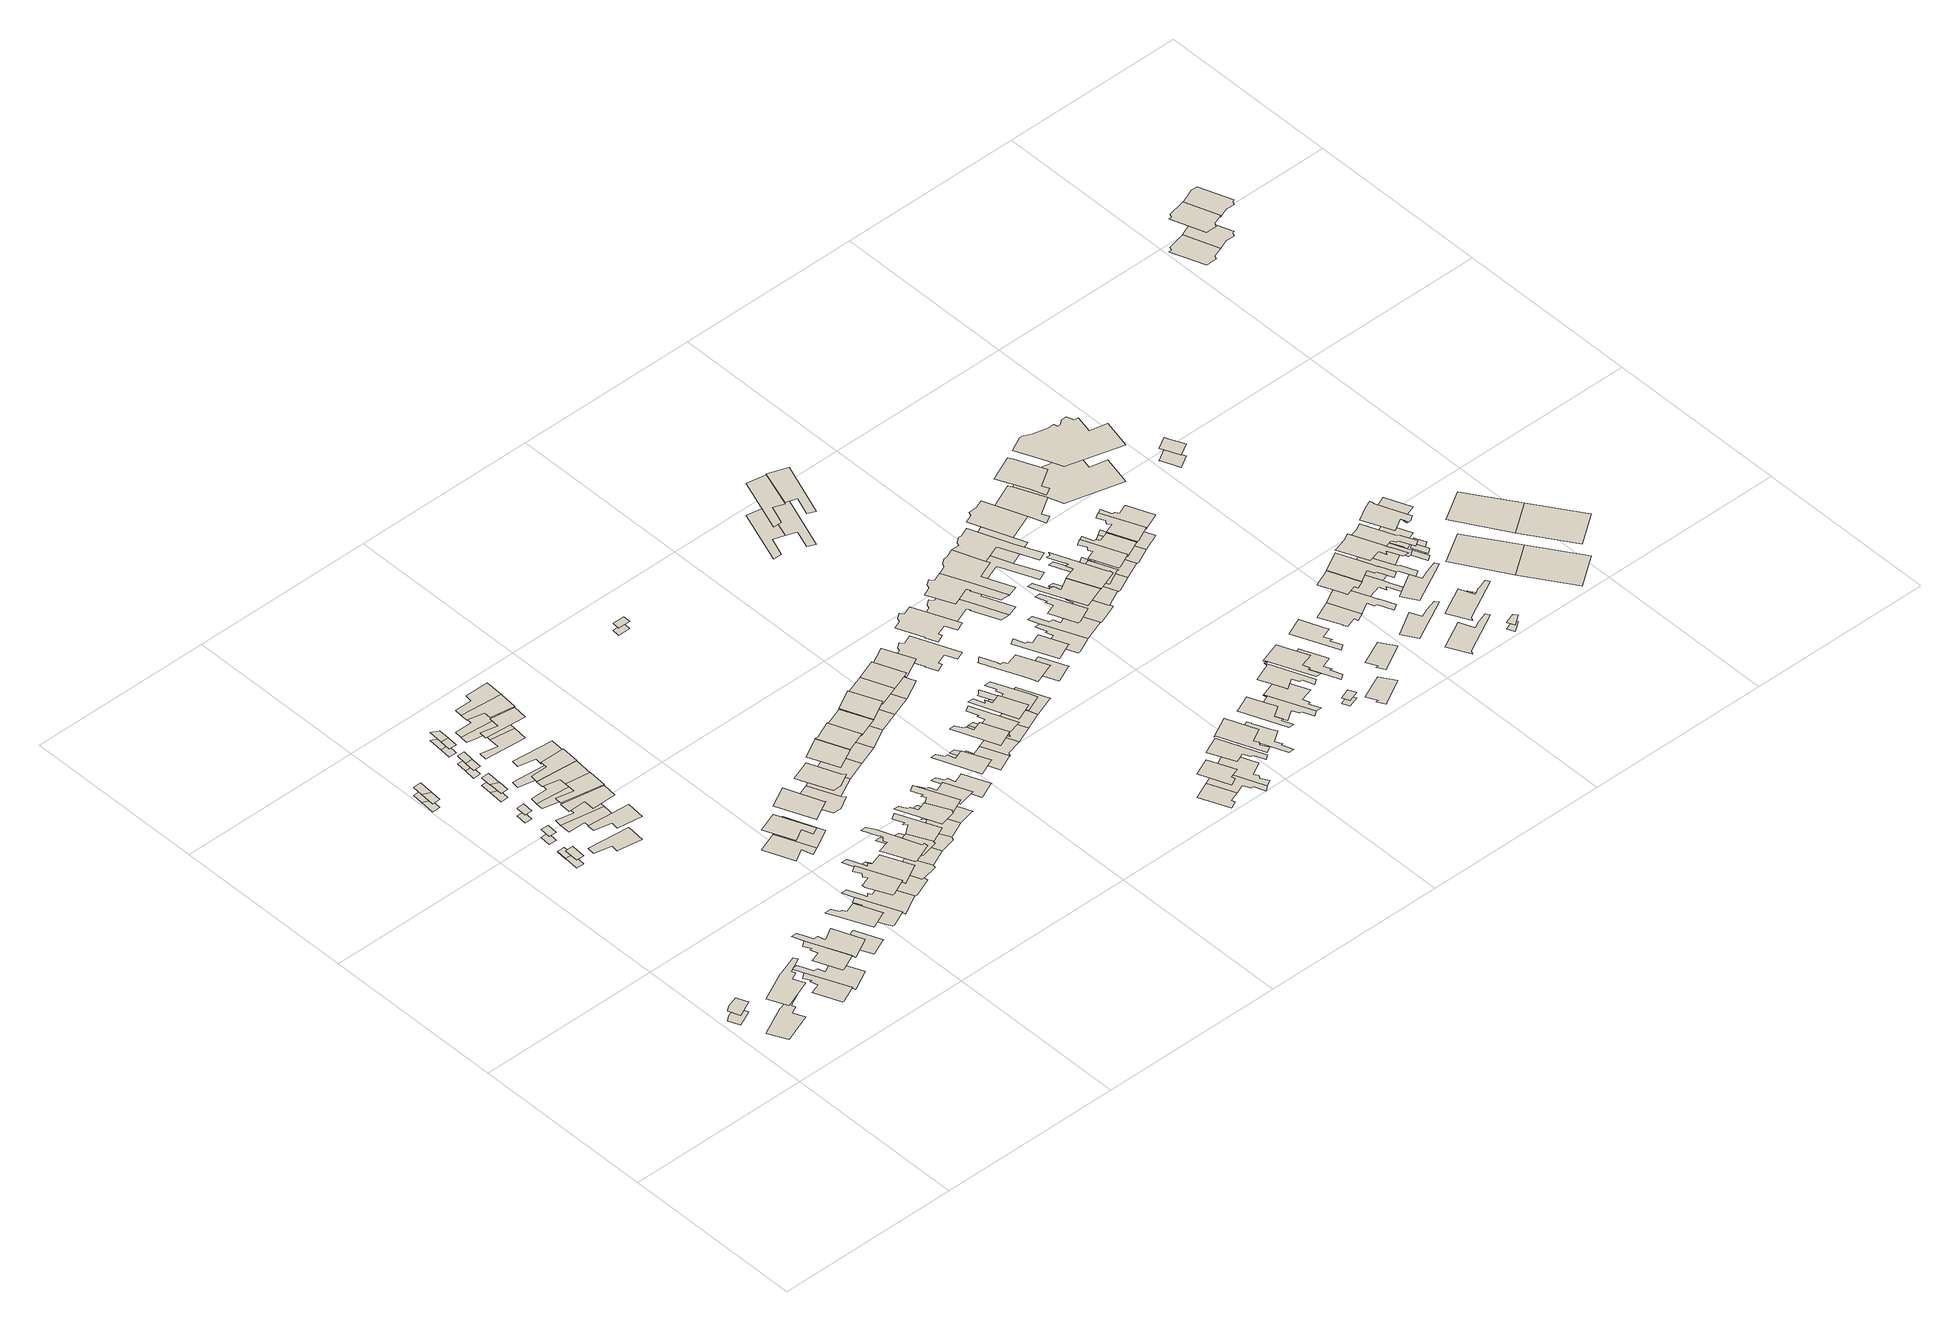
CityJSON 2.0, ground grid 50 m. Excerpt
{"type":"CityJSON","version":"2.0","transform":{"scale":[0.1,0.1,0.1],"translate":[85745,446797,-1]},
"CityObjects":{
"building1":{"type":"Building","attributes":{"yearOfConstruction":"1980-01-01Z","measuredHeight":2.99,"storeysAboveGround":0},"geometry":[{"type":"MultiSurface","lod":"1.2","boundaries":[[[0,1,2,3,4]],[[5,6,7,8,9]]]}]},
"building2":{"type":"Building","attributes":{"yearOfConstruction":"1935-01-01Z","measuredHeight":10.54,"storeysAboveGround":3},"geometry":[{"type":"MultiSurface","lod":"1.2","boundaries":[[[10,11,12,13,14,15,16,17,18,19]],[[20,21,22,23,24,25,26,27,28,29]]]}]},
"building3":{"type":"Building","attributes":{"yearOfConstruction":"1935-01-01Z","measuredHeight":9.79,"storeysAboveGround":3},"geometry":[{"type":"MultiSurface","lod":"1.2","boundaries":[[[30,31,32,33,34,35,36,37,38,39,40]],[[41,42,43,44,45,46,47,48,49,50,51]]]}]},
"building4":{"type":"Building","attributes":{"yearOfConstruction":"1935-01-01Z","measuredHeight":9.89,"storeysAboveGround":3},"geometry":[{"type":"MultiSurface","lod":"1.2","boundaries":[[[52,53,54,55,56,57,58,59,60,61,62,63,38,37,36]],[[64,65,66,67,68,69,70,71,72,73,74,75,76,77,78]]]}]},
"building5":{"type":"Building","attributes":{"yearOfConstruction":"2004-01-01Z","measuredHeight":2.45,"storeysAboveGround":0},"geometry":[{"type":"MultiSurface","lod":"1.2","boundaries":[[[79,80,81,82]],[[83,84,85,86]]]}]},
"building6":{"type":"Building","attributes":{"yearOfConstruction":"2004-01-01Z","measuredHeight":2.41,"storeysAboveGround":0},"geometry":[{"type":"MultiSurface","lod":"1.2","boundaries":[[[87,88,89,90]],[[91,92,93,94]]]}]},
"building7":{"type":"Building","attributes":{"yearOfConstruction":"2004-01-01Z","measuredHeight":2.48,"storeysAboveGround":0},"geometry":[{"type":"MultiSurface","lod":"1.2","boundaries":[[[80,95,96,81]],[[84,97,98,85]]]}]},
"building8":{"type":"Building","attributes":{"yearOfConstruction":"2004-01-01Z","measuredHeight":-0.088,"storeysAboveGround":-1},"geometry":[{"type":"MultiSurface","lod":"1.2","boundaries":[[[88,99,100,89]],[[101,102,103,104]]]}]},
"building9":{"type":"Building","attributes":{"yearOfConstruction":"2004-01-01Z","measuredHeight":2.43,"storeysAboveGround":0},"geometry":[{"type":"MultiSurface","lod":"1.2","boundaries":[[[105,106,107,108]],[[109,110,111,112]]]}]},
"building10":{"type":"Building","attributes":{"yearOfConstruction":"2004-01-01Z","measuredHeight":2.39,"storeysAboveGround":0},"geometry":[{"type":"MultiSurface","lod":"1.2","boundaries":[[[113,114,115,116]],[[117,118,119,120]]]}]},
"building11":{"type":"Building","attributes":{"yearOfConstruction":"1935-01-01Z","measuredHeight":8.27,"storeysAboveGround":2},"geometry":[{"type":"MultiSurface","lod":"1.2","boundaries":[[[121,122,123,124,125,126,127,128,129,130,131,132]],[[133,134,135,136,137,138,139,140,141,142,143,144]]]}]},
"building12":{"type":"Building","attributes":{"yearOfConstruction":"1935-01-01Z","measuredHeight":6.95,"storeysAboveGround":2},"geometry":[{"type":"MultiSurface","lod":"1.2","boundaries":[[[145,146,147,148,149,150,151]],[[152,153,154,155,156,157,158]]]}]},
"building13":{"type":"Building","attributes":{"yearOfConstruction":"2004-01-01Z","measuredHeight":2.46,"storeysAboveGround":0},"geometry":[{"type":"MultiSurface","lod":"1.2","boundaries":[[[159,160,161,162]],[[163,164,165,166]]]}]},
"building14":{"type":"Building","attributes":{"yearOfConstruction":"2004-01-01Z","measuredHeight":2.34,"storeysAboveGround":0},"geometry":[{"type":"MultiSurface","lod":"1.2","boundaries":[[[160,167,168,161]],[[169,170,171,172]]]}]},
"building15":{"type":"Building","attributes":{"yearOfConstruction":"1935-01-01Z","measuredHeight":6.45,"storeysAboveGround":2},"geometry":[{"type":"MultiSurface","lod":"1.2","boundaries":[[[173,174,175,176,177,178,179]],[[180,181,182,183,184,185,186]]]}]},
"building16":{"type":"Building","attributes":{"yearOfConstruction":"2004-01-01Z","measuredHeight":2.37,"storeysAboveGround":0},"geometry":[{"type":"MultiSurface","lod":"1.2","boundaries":[[[187,188,189,190]],[[191,192,193,194]]]}]},
"building17":{"type":"Building","attributes":{"yearOfConstruction":"1935-01-01Z","measuredHeight":6.83,"storeysAboveGround":2},"geometry":[{"type":"MultiSurface","lod":"1.2","boundaries":[[[175,195,196,197,198,176]],[[199,200,201,202,203,204]]]}]},
"building18":{"type":"Building","attributes":{"yearOfConstruction":"2004-01-01Z","measuredHeight":2.4,"storeysAboveGround":0},"geometry":[{"type":"MultiSurface","lod":"1.2","boundaries":[[[188,205,206,189]],[[192,207,208,193]]]}]},
"building19":{"type":"Building","attributes":{"yearOfConstruction":"1935-01-01Z","measuredHeight":6.71,"storeysAboveGround":2},"geometry":[{"type":"MultiSurface","lod":"1.2","boundaries":[[[196,195,209,210,211,212]],[[213,214,215,216,217,218]]]}]},
"building20":{"type":"Building","attributes":{"yearOfConstruction":"2004-01-01Z","measuredHeight":2.4,"storeysAboveGround":0},"geometry":[{"type":"MultiSurface","lod":"1.2","boundaries":[[[219,220,221,222]],[[223,224,225,226]]]}]},
"building21":{"type":"Building","attributes":{"yearOfConstruction":"1935-01-01Z","measuredHeight":6.86,"storeysAboveGround":2},"geometry":[{"type":"MultiSurface","lod":"1.2","boundaries":[[[209,227,228,229,230,210]],[[231,232,233,234,235,236]]]}]},
"building22":{"type":"Building","attributes":{"yearOfConstruction":"2004-01-01Z","measuredHeight":2.36,"storeysAboveGround":0},"geometry":[{"type":"MultiSurface","lod":"1.2","boundaries":[[[220,237,238,221]],[[224,239,240,225]]]}]},
"building23":{"type":"Building","attributes":{"yearOfConstruction":"1935-01-01Z","measuredHeight":6.36,"storeysAboveGround":2},"geometry":[{"type":"MultiSurface","lod":"1.2","boundaries":[[[228,227,241,242,243,244]],[[245,246,247,248,249,250]]]}]},
"building24":{"type":"Building","attributes":{"yearOfConstruction":"1935-01-01Z","measuredHeight":9.63,"storeysAboveGround":3},"geometry":[{"type":"MultiSurface","lod":"1.2","boundaries":[[[251,252,253,254,255,256,257,258,259,260,261,262]],[[263,264,265,266,267,268,269,270,271,272,273,274]]]}]},
"building25":{"type":"Building","attributes":{"yearOfConstruction":"1935-01-01Z","measuredHeight":9.38,"storeysAboveGround":3},"geometry":[{"type":"MultiSurface","lod":"1.2","boundaries":[[[275,276,277,278,279,280,281,282,283,284,285,286,287,256,255,254]],[[288,289,290,291,292,293,294,295,296,297,298,299,300,301,302,303]]]}]},
"building26":{"type":"Building","attributes":{"yearOfConstruction":"1935-01-01Z","measuredHeight":6.38,"storeysAboveGround":2},"geometry":[{"type":"MultiSurface","lod":"1.2","boundaries":[[[304,305,306,307,308,309]],[[310,311,312,313,314,315]]]}]},
"building27":{"type":"Building","attributes":{"yearOfConstruction":"1935-01-01Z","measuredHeight":6.77,"storeysAboveGround":2},"geometry":[{"type":"MultiSurface","lod":"1.2","boundaries":[[[306,305,316,317,318,319]],[[320,321,322,323,324,325]]]}]},
"building28":{"type":"Building","attributes":{"yearOfConstruction":"1928-01-01Z","measuredHeight":6.23,"storeysAboveGround":2},"geometry":[{"type":"MultiSurface","lod":"1.2","boundaries":[[[326,327,328,329,330,331]],[[332,333,334,335,336,337]]]}]},
"building29":{"type":"Building","attributes":{"yearOfConstruction":"1935-01-01Z","measuredHeight":6.79,"storeysAboveGround":2},"geometry":[{"type":"MultiSurface","lod":"1.2","boundaries":[[[316,338,339,340,341,317]],[[322,342,343,344,345,323]]]}]},
"building30":{"type":"Building","attributes":{"yearOfConstruction":"1935-01-01Z","measuredHeight":10.56,"storeysAboveGround":3},"geometry":[{"type":"MultiSurface","lod":"1.2","boundaries":[[[278,277,346,347,348,349,350,351,352,353,354,355,356,357,358,359,360]],[[361,362,363,364,365,366,367,368,369,370,371,372,373,374,375,376,377]]]}]},
"building31":{"type":"Building","attributes":{"yearOfConstruction":"1928-01-01Z","measuredHeight":8.81,"storeysAboveGround":2},"geometry":[{"type":"MultiSurface","lod":"1.2","boundaries":[[[330,378,379,380,381]],[[382,383,384,385,386]]]}]},
"building32":{"type":"Building","attributes":{"yearOfConstruction":"1935-01-01Z","measuredHeight":7.3,"storeysAboveGround":2},"geometry":[{"type":"MultiSurface","lod":"1.2","boundaries":[[[350,349,348,387,388,389,390,391,392,393,351]],[[394,395,396,397,398,399,400,401,402,403,404]]]}]},
"building33":{"type":"Building","attributes":{"yearOfConstruction":"1935-01-01Z","measuredHeight":7,"storeysAboveGround":2},"geometry":[{"type":"MultiSurface","lod":"1.2","boundaries":[[[405,389,388,406,407,408,409,410,411]],[[412,413,414,415,416,417,418,419,420]]]}]},
"building34":{"type":"Building","attributes":{"yearOfConstruction":"1928-01-01Z","measuredHeight":6.96,"storeysAboveGround":2},"geometry":[{"type":"MultiSurface","lod":"1.2","boundaries":[[[421,422,423,424,425,426,427]],[[428,429,430,431,432,433,434]]]}]},
"building35":{"type":"Building","attributes":{"yearOfConstruction":"1935-01-01Z","measuredHeight":8.25,"storeysAboveGround":2},"geometry":[{"type":"MultiSurface","lod":"1.2","boundaries":[[[407,435,436,437,438,439,440,441,408]],[[442,443,444,445,446,447,448,449,450]]]}]},
"building36":{"type":"Building","attributes":{"yearOfConstruction":"1928-01-01Z","measuredHeight":8.93,"storeysAboveGround":2},"geometry":[{"type":"MultiSurface","lod":"1.2","boundaries":[[[427,426,451,452]],[[453,454,455,456]]]}]},
"building37":{"type":"Building","attributes":{"yearOfConstruction":"1935-01-01Z","measuredHeight":7.01,"storeysAboveGround":2},"geometry":[{"type":"MultiSurface","lod":"1.2","boundaries":[[[457,458,437,436,459,460,461,462,463]],[[464,465,466,467,468,469,470,471,472]]]}]},
"building38":{"type":"Building","attributes":{"yearOfConstruction":"1935-01-01Z","measuredHeight":5.95,"storeysAboveGround":1},"geometry":[{"type":"MultiSurface","lod":"1.2","boundaries":[[[473,474,475,476,461,460,477,478,479]],[[480,481,482,483,484,485,486,487,488]]]}]},
"building39":{"type":"Building","attributes":{"yearOfConstruction":"1928-01-01Z","measuredHeight":9,"storeysAboveGround":2},"geometry":[{"type":"MultiSurface","lod":"1.2","boundaries":[[[451,489,490,491,452]],[[492,493,494,495,496]]]}]},
"building40":{"type":"Building","attributes":{"yearOfConstruction":"1928-01-01Z","measuredHeight":8.53,"storeysAboveGround":2},"geometry":[{"type":"MultiSurface","lod":"1.2","boundaries":[[[489,497,498,490]],[[499,500,501,502]]]}]},
"building41":{"type":"Building","attributes":{"yearOfConstruction":"1935-01-01Z","measuredHeight":7.24,"storeysAboveGround":2},"geometry":[{"type":"MultiSurface","lod":"1.2","boundaries":[[[503,504,505,506,507,508,509,510,511]],[[512,513,514,515,516,517,518,519,520]]]}]},
"building42":{"type":"Building","attributes":{"yearOfConstruction":"1928-01-01Z","measuredHeight":8.75,"storeysAboveGround":2},"geometry":[{"type":"MultiSurface","lod":"1.2","boundaries":[[[497,521,522,498]],[[523,524,525,526]]]}]},
"building43":{"type":"Building","attributes":{"yearOfConstruction":"1925-01-01Z","measuredHeight":2.24,"storeysAboveGround":0},"geometry":[{"type":"MultiSurface","lod":"1.2","boundaries":[[[527,528,529,530]],[[531,532,533,534]]]}]},
"building44":{"type":"Building","attributes":{"yearOfConstruction":"1928-01-01Z","measuredHeight":8.05,"storeysAboveGround":2},"geometry":[{"type":"MultiSurface","lod":"1.2","boundaries":[[[521,535,536,522]],[[537,538,539,540]]]}]},
"building45":{"type":"Building","attributes":{"yearOfConstruction":"1935-01-01Z","measuredHeight":7.43,"storeysAboveGround":2},"geometry":[{"type":"MultiSurface","lod":"1.2","boundaries":[[[541,542,543,544,545,546,547,548,549]],[[550,551,552,553,554,555,556,557,558]]]}]},
"building46":{"type":"Building","attributes":{"yearOfConstruction":"1928-01-01Z","measuredHeight":8.04,"storeysAboveGround":2},"geometry":[{"type":"MultiSurface","lod":"1.2","boundaries":[[[535,559,560,536]],[[538,561,562,539]]]}]},
"building47":{"type":"Building","attributes":{"yearOfConstruction":"1935-01-01Z","measuredHeight":5.96,"storeysAboveGround":1},"geometry":[{"type":"MultiSurface","lod":"1.2","boundaries":[[[563,544,543,564,565,566,567,568,569]],[[570,571,572,573,574,575,576,577,578]]]}]},
"building48":{"type":"Building","attributes":{"yearOfConstruction":"1935-01-01Z","measuredHeight":7.13,"storeysAboveGround":2},"geometry":[{"type":"MultiSurface","lod":"1.2","boundaries":[[[579,580,581,582,566,565,583,584]],[[585,586,587,588,589,590,591,592]]]}]},
"building49":{"type":"Building","attributes":{"yearOfConstruction":"1925-01-01Z","measuredHeight":6.7,"storeysAboveGround":2},"geometry":[{"type":"MultiSurface","lod":"1.2","boundaries":[[[559,593,594,560]],[[595,596,597,598]]]}]},
"building50":{"type":"Building","attributes":{"yearOfConstruction":"1948-01-01Z","measuredHeight":7.16,"storeysAboveGround":2},"geometry":[{"type":"MultiSurface","lod":"1.2","boundaries":[[[599,600,601,602,603,604]],[[605,606,607,608,609,610]]]}]},
"building51":{"type":"Building","attributes":{"yearOfConstruction":"1935-01-01Z","measuredHeight":5.39,"storeysAboveGround":1},"geometry":[{"type":"MultiSurface","lod":"1.2","boundaries":[[[583,611,612,613,614,615,616,617,618,619,584]],[[620,621,622,623,624,625,626,627,628,629,630]]]}]},
"building52":{"type":"Building","attributes":{"yearOfConstruction":"1935-01-01Z","measuredHeight":10.06,"storeysAboveGround":3},"geometry":[{"type":"MultiSurface","lod":"1.2","boundaries":[[[631,632,633,634,635,636,637,638,639,640,641,642,643,615,614,613,612,611]],[[644,645,646,647,648,649,650,651,652,653,654,655,656,657,658,659,660,661]]]}]},
"building53":{"type":"Building","attributes":{"yearOfConstruction":"1948-01-01Z","measuredHeight":9.6,"storeysAboveGround":3},"geometry":[{"type":"MultiSurface","lod":"1.2","boundaries":[[[604,662,663,664,665,666,667,668,599]],[[669,670,671,672,673,674,675,676,677]]]}]},
"building54":{"type":"Building","attributes":{"yearOfConstruction":"1928-01-01Z","measuredHeight":9.04,"storeysAboveGround":3},"geometry":[{"type":"MultiSurface","lod":"1.2","boundaries":[[[678,679,680,681,682,683,684,685,686,687,688,689,690,691]],[[692,693,694,695,696,697,698,699,700,701,702,703,704,705]]]}]},
"building55":{"type":"Building","attributes":{"yearOfConstruction":"1948-01-01Z","measuredHeight":10.31,"storeysAboveGround":3},"geometry":[{"type":"MultiSurface","lod":"1.2","boundaries":[[[668,667,666,706,707,708,709,710,711,712]],[[713,714,715,716,717,718,719,720,721,722]]]}]},
"building56":{"type":"Building","attributes":{"yearOfConstruction":"1935-01-01Z","measuredHeight":6.83,"storeysAboveGround":2},"geometry":[{"type":"MultiSurface","lod":"1.2","boundaries":[[[723,724,725,726,727,728,729,730,731,732,733,734]],[[735,736,737,738,739,740,741,742,743,744,745,746]]]}]},
"building57":{"type":"Building","attributes":{"yearOfConstruction":"1948-01-01Z","measuredHeight":7.61,"storeysAboveGround":2},"geometry":[{"type":"MultiSurface","lod":"1.2","boundaries":[[[747,748,749,750,751,752,753,754,755,756,757,758,759]],[[760,761,762,763,764,765,766,767,768,769,770,771,772]]]}]},
"building58":{"type":"Building","attributes":{"yearOfConstruction":"1928-01-01Z","measuredHeight":6.09,"storeysAboveGround":2},"geometry":[{"type":"MultiSurface","lod":"1.2","boundaries":[[[773,774,775,776,777,778,779,780,781,782,783,784,785]],[[786,787,788,789,790,791,792,793,794,795,796,797,798]]]}]},
"building59":{"type":"Building","attributes":{"yearOfConstruction":"1925-01-01Z","measuredHeight":9.8,"storeysAboveGround":3},"geometry":[{"type":"MultiSurface","lod":"1.2","boundaries":[[[799,800,801,802,803,804]],[[805,806,807,808,809,810]]]}]},
"building60":{"type":"Building","attributes":{"yearOfConstruction":"1935-01-01Z","measuredHeight":9.21,"storeysAboveGround":3},"geometry":[{"type":"MultiSurface","lod":"1.2","boundaries":[[[811,812,813,814,815,816,817,818,819,820,821,822]],[[823,824,825,826,827,828,829,830,831,832,833,834]]]}]},
"building61":{"type":"Building","attributes":{"yearOfConstruction":"1925-01-01Z","measuredHeight":10.18,"storeysAboveGround":3},"geometry":[{"type":"MultiSurface","lod":"1.2","boundaries":[[[835,836,837,802,801,838]],[[839,840,841,842,843,844]]]}]},
"building62":{"type":"Building","attributes":{"yearOfConstruction":"1928-01-01Z","measuredHeight":6.01,"storeysAboveGround":2},"geometry":[{"type":"MultiSurface","lod":"1.2","boundaries":[[[845,846,847,848,849,850,785,784,851,783,852,853,854]],[[855,856,857,858,859,860,861,862,863,864,865,866,867]]]}]},
"building63":{"type":"Building","attributes":{"yearOfConstruction":"1935-01-01Z","measuredHeight":10.21,"storeysAboveGround":3},"geometry":[{"type":"MultiSurface","lod":"1.2","boundaries":[[[820,819,818,868,869,870,871,872,873,874,875,876,877,878,879,880]],[[881,882,883,884,885,886,887,888,889,890,891,892,893,894,895,896]]]}]},
"building64":{"type":"Building","attributes":{"yearOfConstruction":"1948-01-01Z","measuredHeight":9.67,"storeysAboveGround":3},"geometry":[{"type":"MultiSurface","lod":"1.2","boundaries":[[[897,898,899,900,901,902,903,904,905,906,907,908,909]],[[910,911,912,913,914,915,916,917,918,919,920,921,922]]]}]},
"building65":{"type":"Building","attributes":{"yearOfConstruction":"1948-01-01Z","measuredHeight":10.63,"storeysAboveGround":3},"geometry":[{"type":"MultiSurface","lod":"1.2","boundaries":[[[923,924,904,903,902,925,926,927,928,929]],[[930,931,932,933,934,935,936,937,938,939]]]}]},
"building66":{"type":"Building","attributes":{"yearOfConstruction":"1928-01-01Z","measuredHeight":6.05,"storeysAboveGround":2},"geometry":[{"type":"MultiSurface","lod":"1.2","boundaries":[[[940,941,942,943,846,845,944,945,946,947,948,949]],[[950,951,952,953,856,855,954,955,956,957,958,959]]]}]},
"building67":{"type":"Building","attributes":{"yearOfConstruction":"1935-01-01Z","measuredHeight":10.41,"storeysAboveGround":3},"geometry":[{"type":"MultiSurface","lod":"1.2","boundaries":[[[960,961,871,870,962,963,964,965,966,967,968,969,970,971,972]],[[973,974,975,976,977,978,979,980,981,982,983,984,985,986,987]]]}]},
"building68":{"type":"Building","attributes":{"yearOfConstruction":"1948-01-01Z","measuredHeight":1.72,"storeysAboveGround":0},"geometry":[{"type":"MultiSurface","lod":"1.2","boundaries":[[[988,989,990,991]],[[992,993,994,995]]]}]},
"building69":{"type":"Building","attributes":{"yearOfConstruction":"1935-01-01Z","measuredHeight":6.49,"storeysAboveGround":2},"geometry":[{"type":"MultiSurface","lod":"1.2","boundaries":[[[965,964,996,997,998,999,1000,1001,1002,966]],[[1003,1004,1005,1006,1007,1008,1009,1010,1011,1012]]]}]},
"building70":{"type":"Building","attributes":{"yearOfConstruction":"1928-01-01Z","measuredHeight":7.97,"storeysAboveGround":2},"geometry":[{"type":"MultiSurface","lod":"1.2","boundaries":[[[1013,1014,1015,1016,949,948,1017,1018]],[[1019,1020,1021,1022,1023,1024,1025,1026]]]}]},
"building71":{"type":"Building","attributes":{"yearOfConstruction":"1948-01-01Z","measuredHeight":8.95,"storeysAboveGround":2},"geometry":[{"type":"MultiSurface","lod":"1.2","boundaries":[[[1027,1028,1029,1030,1031,1032,1033,1034,1035,1036,1037]],[[1038,1039,1040,1041,1042,1043,1044,1045,1046,1047,1048]]]}]},
"building72":{"type":"Building","attributes":{"yearOfConstruction":"1948-01-01Z","measuredHeight":10.65,"storeysAboveGround":3},"geometry":[{"type":"MultiSurface","lod":"1.2","boundaries":[[[1049,1050,1051,1052,1053,1054,1055,1056,1057]],[[1058,1059,1060,1061,1062,1063,1064,1065,1066]]]}]},
"building73":{"type":"Building","attributes":{"yearOfConstruction":"1935-01-01Z","measuredHeight":7.08,"storeysAboveGround":2},"geometry":[{"type":"MultiSurface","lod":"1.2","boundaries":[[[1067,998,997,1068,1069,1070,1071,1072,1073]],[[1074,1075,1076,1077,1078,1079,1080,1081,1082]]]}]},
"building74":{"type":"Building","attributes":{"yearOfConstruction":"1935-01-01Z","measuredHeight":6.46,"storeysAboveGround":2},"geometry":[{"type":"MultiSurface","lod":"1.2","boundaries":[[[1069,1083,1084,1085,1086,1087,1088,1089,1070]],[[1090,1091,1092,1093,1094,1095,1096,1097,1098]]]}]},
"building75":{"type":"Building","attributes":{"yearOfConstruction":"1935-01-01Z","measuredHeight":6.81,"storeysAboveGround":2},"geometry":[{"type":"MultiSurface","lod":"1.2","boundaries":[[[1099,1100,1085,1084,1101,1102,1103,1104,1105]],[[1106,1107,1108,1109,1110,1111,1112,1113,1114]]]}]},
"building76":{"type":"Building","attributes":{"yearOfConstruction":"1924-01-01Z","measuredHeight":8.57,"storeysAboveGround":2},"geometry":[{"type":"MultiSurface","lod":"1.2","boundaries":[[[1115,1116,1117,1118,1119,1120,1121,1122]],[[1123,1124,1125,1126,1127,1128,1129,1130]]]}]},
"building77":{"type":"Building","attributes":{"yearOfConstruction":"1935-01-01Z","measuredHeight":6.31,"storeysAboveGround":2},"geometry":[{"type":"MultiSurface","lod":"1.2","boundaries":[[[1131,1132,1133,1134,1135,1136,1137,1103,1102]],[[1138,1139,1140,1141,1142,1143,1144,1145,1146]]]}]},
"building78":{"type":"Building","attributes":{"yearOfConstruction":"1948-01-01Z","measuredHeight":9.85,"storeysAboveGround":3},"geometry":[{"type":"MultiSurface","lod":"1.2","boundaries":[[[1147,1148,1149,1150,1151,1152,1153,1154,1155,1156,1157,1158]],[[1159,1160,1161,1162,1163,1164,1165,1166,1167,1168,1169,1170]]]}]},
"building79":{"type":"Building","attributes":{"yearOfConstruction":"1948-01-01Z","measuredHeight":9.96,"storeysAboveGround":3},"geometry":[{"type":"MultiSurface","lod":"1.2","boundaries":[[[1156,1155,1154,1153,1171,1172,1173,1174,1175,1176,1177,1178,1179,1180]],[[1181,1182,1183,1184,1185,1186,1187,1188,1189,1190,1191,1192,1193,1194]]]}]},
"building80":{"type":"Building","attributes":{"yearOfConstruction":"1928-01-01Z","measuredHeight":11.27,"storeysAboveGround":3},"geometry":[{"type":"MultiSurface","lod":"1.2","boundaries":[[[1121,1195,1196,1197,1198,1199,1200,1201,1202,1203,1204,1205,1206,1207,1208,1209,1210,1211,1122]],[[1212,1213,1214,1215,1216,1217,1218,1219,1220,1221,1222,1223,1224,1225,1226,1227,1228,1229,1230]]]}]},
"building81":{"type":"Building","attributes":{"yearOfConstruction":"1948-01-01Z","measuredHeight":11.74,"storeysAboveGround":3},"geometry":[{"type":"MultiSurface","lod":"1.2","boundaries":[[[1231,1232,1233,1234,1235,1236,1237,1238]],[[1239,1240,1241,1242,1243,1244,1245,1246]]]}]},
"building82":{"type":"Building","attributes":{"yearOfConstruction":"1948-01-01Z","measuredHeight":10.29,"storeysAboveGround":3},"geometry":[{"type":"MultiSurface","lod":"1.2","boundaries":[[[1247,1248,1249,1250,1251,1252,1253,1254,1255,1256]],[[1257,1258,1259,1260,1261,1262,1263,1264,1265,1266]]]}]},
"building83":{"type":"Building","attributes":{"yearOfConstruction":"1948-01-01Z","measuredHeight":11,"storeysAboveGround":3},"geometry":[{"type":"MultiSurface","lod":"1.2","boundaries":[[[1267,1268,1179,1178,1269,1270,1271,1272,1273,1274,1275,1276,1277]],[[1278,1279,1280,1281,1282,1283,1284,1285,1286,1287,1288,1289,1290]]]}]},
"building84":{"type":"Building","attributes":{"yearOfConstruction":"1948-01-01Z","measuredHeight":2.01,"storeysAboveGround":0},"geometry":[{"type":"MultiSurface","lod":"1.2","boundaries":[[[1291,1292,1293,1294]],[[1295,1296,1297,1298]]]}]},
"building85":{"type":"Building","attributes":{"yearOfConstruction":"1948-01-01Z","measuredHeight":9.34,"storeysAboveGround":3},"geometry":[{"type":"MultiSurface","lod":"1.2","boundaries":[[[1299,1277,1276,1300,1301,1302,1303,1304,1305,1306,1307,1308]],[[1309,1310,1311,1312,1313,1314,1315,1316,1317,1318,1319,1320]]]}]},
"building86":{"type":"Building","attributes":{"yearOfConstruction":"1948-01-01Z","measuredHeight":1.76,"storeysAboveGround":0},"geometry":[{"type":"MultiSurface","lod":"1.2","boundaries":[[[1321,1322,1323,1324]],[[1325,1326,1327,1328]]]}]},
"building87":{"type":"Building","attributes":{"yearOfConstruction":"1948-01-01Z","measuredHeight":1.8,"storeysAboveGround":0},"geometry":[{"type":"MultiSurface","lod":"1.2","boundaries":[[[1321,1329,1330,1322]],[[1325,1331,1332,1326]]]}]},
"building88":{"type":"Building","attributes":{"yearOfConstruction":"1948-01-01Z","measuredHeight":10.57,"storeysAboveGround":3},"geometry":[{"type":"MultiSurface","lod":"1.2","boundaries":[[[1333,1334,1335,1336,1308,1307,1337,1338,1339,1340,1341,1342,1343]],[[1344,1345,1346,1347,1348,1349,1350,1351,1352,1353,1354,1355,1356]]]}]},
"building89":{"type":"Building","attributes":{"yearOfConstruction":"1959-01-01Z","measuredHeight":3.69,"storeysAboveGround":1},"geometry":[{"type":"MultiSurface","lod":"1.2","boundaries":[[[1357,1358,1359,1360,1361,1362]],[[1363,1364,1365,1366,1367,1368]]]}]},
"building90":{"type":"Building","attributes":{"yearOfConstruction":"1948-01-01Z","measuredHeight":2.14,"storeysAboveGround":0},"geometry":[{"type":"MultiSurface","lod":"1.2","boundaries":[[[1341,1340,1369,1370,1371]],[[1372,1373,1374,1375,1376]]]}]},
"building91":{"type":"Building","attributes":{"yearOfConstruction":"1948-01-01Z","measuredHeight":2.08,"storeysAboveGround":0},"geometry":[{"type":"MultiSurface","lod":"1.2","boundaries":[[[1377,1378,1341,1371]],[[1379,1380,1372,1376]]]}]},
"building92":{"type":"Building","attributes":{"yearOfConstruction":"1948-01-01Z","measuredHeight":8.11,"storeysAboveGround":2},"geometry":[{"type":"MultiSurface","lod":"1.2","boundaries":[[[1381,1382,1383,1384,1385,1386,1387,1333,1343]],[[1388,1389,1390,1391,1392,1393,1394,1395,1396]]]}]},
"building93":{"type":"Building","attributes":{"yearOfConstruction":"1954-01-01Z","measuredHeight":12.87,"storeysAboveGround":4},"geometry":[{"type":"MultiSurface","lod":"1.2","boundaries":[[[1397,1398,1399,1400]],[[1401,1402,1403,1404]]]}]},
"building94":{"type":"Building","attributes":{"yearOfConstruction":"1954-01-01Z","measuredHeight":12.89,"storeysAboveGround":4},"geometry":[{"type":"MultiSurface","lod":"1.2","boundaries":[[[1405,1397,1400,1406]],[[1407,1401,1404,1408]]]}]},
"building95":{"type":"Building","attributes":{"yearOfConstruction":"1927-01-01Z","measuredHeight":10.09,"storeysAboveGround":3},"geometry":[{"type":"MultiSurface","lod":"1.2","boundaries":[[[1409,1410,1411,1412,1413,1414,1415,1416,1417,1418,1419]],[[1420,1421,1422,1423,1424,1425,1426,1427,1428,1429,1430]]]}]},
"building96":{"type":"Building","attributes":{"yearOfConstruction":"1927-01-01Z","measuredHeight":9.74,"storeysAboveGround":3},"geometry":[{"type":"MultiSurface","lod":"1.2","boundaries":[[[1431,1432,1433,1434,1435,1436,1437,1438,1416,1415,1414]],[[1439,1440,1441,1442,1443,1444,1445,1446,1447,1448,1449]]]}]}
},
"vertices":[
[31,230,10],[75,250,10],[63,280,10],[32,270,10],[19,260,10],[31,230,40],[75,250,40],[63,280,40],[32,270,40],[19,260,40],
[79,120,10],[158,150,10],[145,180,10],[164,190,10],[160,200,10],[200,220,10],[194,230,10],[138,210,10],[135,210,10],[55,170,10],[79,120,115],[158,150,115],[145,180,115],[164,190,115],[160,200,115],[200,220,115],[194,230,115],[138,210,115],[135,210,115],[55,170,115],
[246,230,10],[252,210,10],[226,200,10],[225,200,10],[254,130,10],[257,130,10],[302,150,10],[303,150,10],[256,260,10],[241,250,10],[252,230,10],[246,230,108],[252,210,108],[226,200,108],[225,200,108],[254,130,108],[257,130,108],[302,150,108],[303,150,108],[256,260,108],[241,250,108],[252,230,108],
[304,140,10],[361,170,10],[328,250,10],[294,230,10],[288,250,10],[279,250,10],[276,250,10],[277,250,10],[260,290,10],[257,290,10],[248,290,10],[245,290,10],[304,140,109],[361,170,109],[328,250,109],[294,230,109],[288,250,109],[279,250,109],[276,250,109],[277,250,109],[260,290,109],[257,290,109],[248,290,109],[245,290,109],[256,260,109],[303,150,109],[302,150,109],
[25,1230,10],[28,1260,10],[7,1270,10],[4,1230,10],[25,1230,35],[28,1260,35],[7,1270,35],[4,1230,35],
[137,870,10],[140,910,10],[119,910,10],[116,870,10],[137,870,34],[140,910,34],[119,910,34],[116,870,34],
[31,1300,10],[10,1300,10],[31,1300,35],[10,1300,35],
[142,940,10],[122,940,10],[140,910,9],[142,940,9],[122,940,9],[119,910,9],
[145,970,10],[148,1000,10],[127,1000,10],[124,970,10],[145,970,34],[148,1000,34],[127,1000,34],[124,970,34],
[153,1060,10],[156,1090,10],[135,1090,10],[133,1060,10],[153,1060,34],[156,1090,34],[135,1090,34],[133,1060,34],
[415,200,10],[416,200,10],[460,220,10],[463,220,10],[435,290,10],[434,290,10],[432,290,10],[406,280,10],[400,290,10],[394,290,10],[383,310,10],[367,310,10],[415,200,93],[416,200,93],[460,220,93],[463,220,93],[435,290,93],[434,290,93],[432,290,93],[406,280,93],[400,290,93],[394,290,93],[383,310,93],[367,310,93],
[224,850,10],[290,840,10],[295,890,10],[180,900,10],[178,880,10],[225,870,10],[223,850,10],[224,850,80],[290,840,80],[295,890,80],[180,900,80],[178,880,80],[225,870,80],[223,850,80],
[161,1150,10],[164,1180,10],[144,1190,10],[141,1150,10],[161,1150,35],[164,1180,35],[144,1190,35],[141,1150,35],
[167,1220,10],[146,1220,10],[164,1180,33],[167,1220,33],[146,1220,33],[144,1190,33],
[232,940,10],[298,940,10],[302,980,10],[187,1000,10],[185,970,10],[233,970,10],[231,940,10],[232,940,74],[298,940,74],[302,980,74],[187,1000,74],[185,970,74],[233,970,74],[231,940,74],
[169,1250,10],[172,1280,10],[152,1280,10],[149,1250,10],[169,1250,34],[172,1280,34],[152,1280,34],[149,1250,34],
[306,1030,10],[239,1040,10],[237,1010,10],[189,1020,10],[302,980,78],[306,1030,78],[239,1040,78],[237,1010,78],[189,1020,78],[187,1000,78],
[175,1310,10],[155,1310,10],[175,1310,34],[155,1310,34],
[310,1080,10],[196,1090,10],[194,1070,10],[241,1060,10],[239,1040,77],[306,1030,77],[310,1080,77],[196,1090,77],[194,1070,77],[241,1060,77],
[178,1340,10],[181,1370,10],[160,1370,10],[157,1340,10],[178,1340,34],[181,1370,34],[160,1370,34],[157,1340,34],
[314,1130,10],[247,1130,10],[245,1110,10],[198,1110,10],[310,1080,79],[314,1130,79],[247,1130,79],[245,1110,79],[198,1110,79],[196,1090,79],
[183,1400,10],[163,1410,10],[183,1400,34],[163,1410,34],
[318,1170,10],[204,1180,10],[202,1160,10],[250,1150,10],[247,1130,74],[314,1130,74],[318,1170,74],[204,1180,74],[202,1160,74],[250,1150,74],
[481,300,10],[510,240,10],[514,240,10],[557,260,10],[559,260,10],[512,370,10],[497,360,10],[508,340,10],[501,330,10],[508,320,10],[482,310,10],[480,310,10],[481,300,106],[510,240,106],[514,240,106],[557,260,106],[559,260,106],[512,370,106],[497,360,106],[508,340,106],[501,330,106],[508,320,106],[482,310,106],[480,310,106],
[560,250,10],[614,280,10],[616,280,10],[581,360,10],[548,350,10],[543,360,10],[535,350,10],[532,360,10],[533,360,10],[516,400,10],[513,400,10],[504,400,10],[501,400,10],[560,250,104],[614,280,104],[616,280,104],[581,360,104],[548,350,104],[543,360,104],[535,350,104],[532,360,104],[533,360,104],[516,400,104],[513,400,104],[504,400,104],[501,400,104],[512,370,104],[559,260,104],[557,260,104],
[327,1270,10],[331,1310,10],[264,1320,10],[262,1290,10],[215,1300,10],[213,1280,10],[327,1270,74],[331,1310,74],[264,1320,74],[262,1290,74],[215,1300,74],[213,1280,74],
[335,1360,10],[221,1370,10],[219,1350,10],[266,1340,10],[264,1320,78],[331,1310,78],[335,1360,78],[221,1370,78],[219,1350,78],[266,1340,78],
[498,550,10],[532,570,10],[541,540,10],[562,550,10],[520,650,10],[465,630,10],[498,550,72],[532,570,72],[541,540,72],[562,550,72],[520,650,72],[465,630,72],
[339,1410,10],[273,1410,10],[271,1390,10],[223,1390,10],[339,1410,78],[273,1410,78],[271,1390,78],[223,1390,78],
[622,280,10],[674,300,10],[672,310,10],[670,310,10],[666,310,10],[623,420,10],[612,440,10],[608,440,10],[600,440,10],[597,440,10],[614,400,10],[616,400,10],[619,390,10],[610,380,10],[614,370,10],[581,360,116],[616,280,116],[622,280,116],[674,300,116],[672,310,116],[670,310,116],[666,310,116],[623,420,116],[612,440,116],[608,440,116],[600,440,116],[597,440,116],[614,400,116],[616,400,116],[619,390,116],[610,380,116],[614,370,116],
[561,550,10],[617,580,10],[616,580,10],[576,680,10],[520,650,98],[561,550,98],[617,580,98],[616,580,98],[576,680,98],
[715,320,10],[717,330,10],[688,390,10],[662,380,10],[655,400,10],[649,400,10],[638,420,10],[666,310,83],[670,310,83],[672,310,83],[715,320,83],[717,330,83],[688,390,83],[662,380,83],[655,400,83],[649,400,83],[638,420,83],[623,420,83],
[714,410,10],[719,330,10],[764,350,10],[718,460,10],[702,450,10],[714,420,10],[707,420,10],[714,410,80],[688,390,80],[717,330,80],[719,330,80],[764,350,80],[718,460,80],[702,450,80],[714,420,80],[707,420,80],
[631,700,10],[670,610,10],[690,610,10],[691,610,10],[727,630,10],[719,640,10],[686,720,10],[631,700,80],[670,610,80],[690,610,80],[691,610,80],[727,630,80],[719,640,80],[686,720,80],
[808,360,10],[812,370,10],[782,430,10],[756,420,10],[749,440,10],[743,440,10],[732,460,10],[764,350,93],[808,360,93],[812,370,93],[782,430,93],[756,420,93],[749,440,93],[743,440,93],[732,460,93],[718,460,93],
[775,670,10],[742,750,10],[686,720,99],[719,640,99],[775,670,99],[742,750,99],
[801,460,10],[808,450,10],[814,370,10],[859,390,10],[812,500,10],[797,490,10],[808,460,10],[801,460,80],[808,450,80],[782,430,80],[812,370,80],[814,370,80],[859,390,80],[812,500,80],[797,490,80],[808,460,80],
[850,460,10],[843,480,10],[837,480,10],[826,500,10],[902,400,10],[906,400,10],[877,470,10],[850,460,69],[843,480,69],[837,480,69],[826,500,69],[812,500,69],[859,390,69],[902,400,69],[906,400,69],[877,470,69],
[830,690,10],[797,770,10],[751,750,10],[775,670,100],[830,690,100],[797,770,100],[751,750,100],[742,750,100],
[885,710,10],[852,790,10],[830,690,95],[885,710,95],[852,790,95],[797,770,95],
[953,420,10],[997,440,10],[1000,440,10],[971,510,10],[944,500,10],[938,520,10],[931,520,10],[920,540,10],[906,540,10],[953,420,82],[997,440,82],[1000,440,82],[971,510,82],[944,500,82],[938,520,82],[931,520,82],[920,540,82],[906,540,82],
[941,740,10],[907,820,10],[885,710,97],[941,740,97],[907,820,97],[852,790,97],
[750,1380,10],[751,1400,10],[718,1400,10],[717,1380,10],[750,1380,32],[751,1400,32],[718,1400,32],[717,1380,32],
[996,760,10],[963,840,10],[941,740,90],[996,760,90],[963,840,90],[907,820,90],
[1047,460,10],[1091,480,10],[1094,480,10],[1065,550,10],[1038,540,10],[1032,560,10],[1026,560,10],[1014,580,10],[1000,580,10],[1047,460,84],[1091,480,84],[1094,480,84],[1065,550,84],[1038,540,84],[1032,560,84],[1026,560,84],[1014,580,84],[1000,580,84],
[1051,780,10],[1018,860,10],[1051,780,90],[1018,860,90],
[1091,560,10],[1098,490,10],[1141,500,10],[1094,620,10],[1079,610,10],[1090,580,10],[1084,580,10],[1091,560,70],[1065,550,70],[1094,480,70],[1098,490,70],[1141,500,70],[1094,620,70],[1079,610,70],[1090,580,70],[1084,580,70],
[1133,580,10],[1126,600,10],[1120,590,10],[1109,620,10],[1188,520,10],[1159,590,10],[1133,580,81],[1126,600,81],[1120,590,81],[1109,620,81],[1094,620,81],[1141,500,81],[1188,520,81],[1159,590,81],
[1108,810,10],[1075,890,10],[1051,780,77],[1108,810,77],[1075,890,77],[1018,860,77],
[1358,110,10],[1311,90,10],[1344,10,10],[1364,20,10],[1361,30,10],[1388,40,10],[1358,110,82],[1311,90,82],[1344,10,82],[1364,20,82],[1361,30,82],[1388,40,82],
[1234,540,10],[1235,540,10],[1231,550,10],[1228,560,10],[1189,650,10],[1173,650,10],[1184,620,10],[1178,620,10],[1185,600,10],[1188,520,64],[1234,540,64],[1235,540,64],[1231,550,64],[1228,560,64],[1189,650,64],[1173,650,64],[1184,620,64],[1178,620,64],[1185,600,64],[1159,590,64],
[1236,540,10],[1290,560,10],[1293,560,10],[1259,640,10],[1226,630,10],[1220,640,10],[1212,640,10],[1209,650,10],[1210,650,10],[1193,690,10],[1190,690,10],[1181,680,10],[1178,680,10],[1236,540,111],[1290,560,111],[1293,560,111],[1259,640,111],[1226,630,111],[1220,640,111],[1212,640,111],[1209,650,111],[1210,650,111],[1193,690,111],[1190,690,111],[1181,680,111],[1178,680,111],[1189,650,111],[1228,560,111],[1231,550,111],[1235,540,111],[1234,540,111],
[1414,50,10],[1423,30,10],[1429,30,10],[1441,0,10],[1454,10,10],[1405,130,10],[1404,130,10],[1388,40,106],[1414,50,106],[1423,30,106],[1429,30,106],[1441,0,106],[1454,10,106],[1405,130,106],[1404,130,106],[1358,110,106],
[1175,920,10],[1167,930,10],[1153,920,10],[1150,910,10],[1127,900,10],[1157,830,10],[1155,830,10],[1167,800,10],[1189,810,10],[1185,820,10],[1214,830,10],[1227,800,10],[1250,810,10],[1200,930,10],[1175,920,100],[1167,930,100],[1153,920,100],[1150,910,100],[1127,900,100],[1157,830,100],[1155,830,100],[1167,800,100],[1189,810,100],[1185,820,100],[1214,830,100],[1227,800,100],[1250,810,100],[1200,930,100],
[1470,20,10],[1458,40,10],[1464,50,10],[1457,60,10],[1492,80,10],[1459,160,10],[1401,130,10],[1404,130,113],[1405,130,113],[1454,10,113],[1470,20,113],[1458,40,113],[1464,50,113],[1457,60,113],[1492,80,113],[1459,160,113],[1401,130,113],
[1347,590,10],[1348,590,10],[1391,610,10],[1396,610,10],[1367,680,10],[1366,680,10],[1364,680,10],[1339,670,10],[1332,680,10],[1326,680,10],[1315,710,10],[1300,700,10],[1347,590,78],[1348,590,78],[1391,610,78],[1396,610,78],[1367,680,78],[1366,680,78],[1364,680,78],[1339,670,78],[1332,680,78],[1326,680,78],[1315,710,78],[1300,700,78],
[1582,60,10],[1570,90,10],[1576,90,10],[1567,110,10],[1596,130,10],[1592,140,10],[1591,140,10],[1570,190,10],[1571,190,10],[1566,200,10],[1519,180,10],[1518,180,10],[1567,60,10],[1582,60,86],[1570,90,86],[1576,90,86],[1567,110,86],[1596,130,86],[1592,140,86],[1591,140,86],[1570,190,86],[1571,190,86],[1566,200,86],[1519,180,86],[1518,180,86],[1567,60,86],
[1323,980,10],[1314,990,10],[1300,980,10],[1296,970,10],[1273,960,10],[1305,890,10],[1356,910,10],[1361,900,10],[1359,900,10],[1389,830,10],[1414,830,10],[1382,910,10],[1347,990,10],[1323,980,71],[1314,990,71],[1300,980,71],[1296,970,71],[1273,960,71],[1305,890,71],[1356,910,71],[1361,900,71],[1359,900,71],[1389,830,71],[1414,830,71],[1382,910,71],[1347,990,71],
[1172,1330,10],[1191,1380,10],[1221,1370,10],[1255,1470,10],[1203,1480,10],[1149,1330,10],[1172,1330,108],[1191,1380,108],[1221,1370,108],[1255,1470,108],[1203,1480,108],[1149,1330,108],
[1434,730,10],[1441,710,10],[1415,700,10],[1413,700,10],[1414,700,10],[1442,630,10],[1449,630,10],[1490,650,10],[1491,650,10],[1444,760,10],[1429,760,10],[1440,730,10],[1434,730,102],[1441,710,102],[1415,700,102],[1413,700,102],[1414,700,102],[1442,630,102],[1449,630,102],[1490,650,102],[1491,650,102],[1444,760,102],[1429,760,102],[1440,730,102],
[1232,1310,10],[1253,1300,10],[1307,1450,10],[1251,1360,10],[1232,1310,112],[1253,1300,112],[1307,1450,112],[1255,1470,112],[1221,1370,112],[1251,1360,112],
[1452,950,10],[1421,1030,10],[1398,1020,10],[1389,1020,10],[1375,1010,10],[1371,1000,10],[1409,840,10],[1443,840,10],[1410,920,10],[1457,940,10],[1452,950,70],[1421,1030,70],[1398,1020,70],[1389,1020,70],[1375,1010,70],[1371,1000,70],[1347,990,70],[1382,910,70],[1409,840,70],[1414,830,70],[1443,840,70],[1410,920,70],[1457,940,70],
[1492,650,10],[1546,670,10],[1550,670,10],[1516,750,10],[1482,730,10],[1476,750,10],[1467,750,10],[1464,750,10],[1465,750,10],[1448,790,10],[1446,790,10],[1437,790,10],[1434,790,10],[1444,760,112],[1491,650,112],[1490,650,112],[1492,650,112],[1546,670,112],[1550,670,112],[1516,750,112],[1482,730,112],[1476,750,112],[1467,750,112],[1464,750,112],[1465,750,112],[1448,790,112],[1446,790,112],[1437,790,112],[1434,790,112],
[1637,140,10],[1666,160,10],[1674,140,10],[1681,140,10],[1693,110,10],[1707,120,10],[1657,240,10],[1656,230,10],[1608,210,10],[1612,200,10],[1613,200,10],[1634,150,10],[1633,150,10],[1637,140,107],[1666,160,107],[1674,140,107],[1681,140,107],[1693,110,107],[1707,120,107],[1657,240,107],[1656,230,107],[1608,210,107],[1612,200,107],[1613,200,107],[1634,150,107],[1633,150,107],
[1712,260,10],[1654,240,10],[1721,120,10],[1709,150,10],[1716,150,10],[1709,170,10],[1745,180,10],[1712,260,116],[1654,240,116],[1656,230,116],[1657,240,116],[1707,120,116],[1721,120,116],[1709,150,116],[1716,150,116],[1709,170,116],[1745,180,116],
[1470,1050,10],[1462,1050,10],[1447,1040,10],[1444,1030,10],[1503,970,10],[1507,960,10],[1545,870,10],[1569,880,10],[1538,950,10],[1495,1060,10],[1470,1050,70],[1462,1050,70],[1447,1040,70],[1444,1030,70],[1503,970,70],[1507,960,70],[1545,870,70],[1569,880,70],[1538,950,70],[1495,1060,70],
[1543,780,10],[1549,760,10],[1554,670,10],[1606,690,10],[1604,700,10],[1602,700,10],[1545,840,10],[1541,830,10],[1532,830,10],[1530,830,10],[1547,790,10],[1548,790,10],[1551,780,10],[1543,780,114],[1549,760,114],[1516,750,114],[1550,670,114],[1554,670,114],[1606,690,114],[1604,700,114],[1602,700,114],[1545,840,114],[1541,830,114],[1532,830,114],[1530,830,114],[1547,790,114],[1548,790,114],[1551,780,114],
[1775,80,10],[1803,90,10],[1794,110,10],[1766,100,10],[1775,80,27],[1803,90,27],[1794,110,27],[1766,100,27],
[1645,720,10],[1650,720,10],[1621,790,10],[1594,780,10],[1588,790,10],[1581,790,10],[1559,840,10],[1602,700,75],[1604,700,75],[1645,720,75],[1650,720,75],[1621,790,75],[1594,780,75],[1588,790,75],[1581,790,75],[1559,840,75],[1545,840,75],
[1545,1080,10],[1536,1080,10],[1522,1080,10],[1518,1070,10],[1610,980,10],[1567,1090,10],[1545,1080,90],[1536,1080,90],[1522,1080,90],[1518,1070,90],[1495,1060,90],[1538,950,90],[1610,980,90],[1567,1090,90],
[1848,230,10],[1844,240,10],[1823,290,10],[1819,300,10],[1771,280,10],[1770,280,10],[1820,160,10],[1834,170,10],[1822,200,10],[1829,200,10],[1820,220,10],[1848,230,100],[1844,240,100],[1823,290,100],[1819,300,100],[1771,280,100],[1770,280,100],[1820,160,100],[1834,170,100],[1822,200,100],[1829,200,100],[1820,220,100],
[1912,70,10],[1911,70,10],[1887,110,10],[1820,80,10],[1834,50,10],[1827,50,10],[1838,30,10],[1841,30,10],[1840,30,10],[1912,70,116],[1911,70,116],[1887,110,116],[1820,80,116],[1834,50,116],[1827,50,116],[1838,30,116],[1841,30,116],[1840,30,116],
[1646,800,10],[1655,720,10],[1697,740,10],[1650,850,10],[1635,840,10],[1646,820,10],[1640,810,10],[1646,800,81],[1621,790,81],[1650,720,81],[1655,720,81],[1697,740,81],[1650,850,81],[1635,840,81],[1646,820,81],[1640,810,81],
[1741,760,10],[1744,760,10],[1715,830,10],[1688,820,10],[1682,830,10],[1676,830,10],[1665,860,10],[1697,740,75],[1741,760,75],[1744,760,75],[1715,830,75],[1688,820,75],[1682,830,75],[1676,830,75],[1665,860,75],[1650,850,75],
[1734,850,10],[1741,840,10],[1749,760,10],[1791,780,10],[1744,890,10],[1729,880,10],[1740,860,10],[1734,850,78],[1741,840,78],[1715,830,78],[1744,760,78],[1749,760,78],[1791,780,78],[1744,890,78],[1729,880,78],[1740,860,78],
[1705,1150,10],[1635,1120,10],[1671,1040,10],[1686,1000,10],[1706,1010,10],[1697,1030,10],[1746,1060,10],[1711,1140,10],[1705,1150,96],[1635,1120,96],[1671,1040,96],[1686,1000,96],[1706,1010,96],[1697,1030,96],[1746,1060,96],[1711,1140,96],
[1839,800,10],[1810,870,10],[1808,870,10],[1783,860,10],[1776,870,10],[1770,870,10],[1759,900,10],[1839,800,73],[1810,870,73],[1808,870,73],[1783,860,73],[1776,870,73],[1770,870,73],[1759,900,73],[1744,890,73],[1791,780,73],
[1947,290,10],[1951,280,10],[1952,280,10],[1980,290,10],[1983,280,10],[2005,290,10],[2004,290,10],[2003,290,10],[1971,370,10],[1970,370,10],[1922,350,10],[1948,290,10],[1947,290,109],[1951,280,109],[1952,280,109],[1980,290,109],[1983,280,109],[2005,290,109],[2004,290,109],[2003,290,109],[1971,370,109],[1970,370,109],[1922,350,109],[1948,290,109],
[2037,310,10],[2044,290,10],[2050,290,10],[2067,250,10],[2083,260,10],[2066,300,10],[2065,300,10],[2058,320,10],[2024,400,10],[1968,370,10],[1970,370,110],[1971,370,110],[2003,290,110],[2004,290,110],[2037,310,110],[2044,290,110],[2050,290,110],[2067,250,110],[2083,260,110],[2066,300,110],[2065,300,110],[2058,320,110],[2024,400,110],[1968,370,110],
[1760,1020,10],[1912,980,10],[1931,1060,10],[1883,1070,10],[1894,1120,10],[1882,1120,10],[1876,1140,10],[1860,1140,10],[1850,1130,10],[1840,1130,10],[1838,1140,10],[1824,1140,10],[1822,1140,10],[1782,1150,10],[1757,1160,10],[1755,1160,10],[1751,1160,10],[1746,1060,123],[1760,1020,123],[1912,980,123],[1931,1060,123],[1883,1070,123],[1894,1120,123],[1882,1120,123],[1876,1140,123],[1860,1140,123],[1850,1130,123],[1840,1130,123],[1838,1140,123],[1824,1140,123],[1822,1140,123],[1782,1150,123],[1757,1160,123],[1755,1160,123],[1751,1160,123],[1711,1140,123],
[2044,140,10],[2160,200,10],[2153,210,10],[2125,200,10],[2121,200,10],[2100,190,10],[2086,220,10],[2020,180,10],[2044,140,127],[2160,200,127],[2153,210,127],[2125,200,127],[2121,200,127],[2100,190,127],[2086,220,127],[2020,180,127],
[2068,80,10],[2097,20,10],[2102,30,10],[2101,30,10],[2216,90,10],[2209,100,10],[2182,90,10],[2179,90,10],[2162,80,10],[2145,120,10],[2068,80,113],[2097,20,113],[2102,30,113],[2101,30,113],[2216,90,113],[2209,100,113],[2182,90,113],[2179,90,113],[2162,80,113],[2145,120,113],
[2060,410,10],[2026,400,10],[2093,330,10],[2100,310,10],[2106,320,10],[2123,280,10],[2139,280,10],[2122,320,10],[2121,320,10],[2114,340,10],[2081,420,10],[2060,410,120],[2026,400,120],[2024,400,120],[2058,320,120],[2093,330,120],[2100,310,120],[2106,320,120],[2123,280,120],[2139,280,120],[2122,320,120],[2121,320,120],[2114,340,120],[2081,420,120],
[2219,10,10],[2247,30,10],[2239,40,10],[2211,30,10],[2219,10,30],[2247,30,30],[2239,40,30],[2211,30,30],
[2116,430,10],[2149,350,10],[2156,340,10],[2162,340,10],[2179,300,10],[2195,310,10],[2178,350,10],[2177,350,10],[2170,360,10],[2136,440,10],[2116,430,103],[2081,420,103],[2114,340,103],[2149,350,103],[2156,340,103],[2162,340,103],[2179,300,103],[2195,310,103],[2178,350,103],[2177,350,103],[2170,360,103],[2136,440,103],
[2206,150,10],[2225,160,10],[2218,170,10],[2199,160,10],[2206,150,28],[2225,160,28],[2218,170,28],[2199,160,28],
[2213,140,10],[2232,150,10],[2213,140,28],[2232,150,28],
[2197,460,10],[2195,470,10],[2172,460,10],[2138,440,10],[2171,360,10],[2205,380,10],[2213,360,10],[2220,360,10],[2234,370,10],[2228,380,10],[2196,460,10],[2197,460,116],[2195,470,116],[2172,460,116],[2138,440,116],[2136,440,116],[2170,360,116],[2171,360,116],[2205,380,116],[2213,360,116],[2220,360,116],[2234,370,116],[2228,380,116],[2196,460,116],
[2017,980,10],[2037,930,10],[2071,950,10],[2053,990,10],[2050,1000,10],[2015,980,10],[2017,980,47],[2037,930,47],[2071,950,47],[2053,990,47],[2050,1000,47],[2015,980,47],
[2237,320,10],[2251,330,10],[2246,340,10],[2234,370,31],[2220,360,31],[2237,320,31],[2251,330,31],[2246,340,31],
[2260,350,10],[2248,380,10],[2260,350,31],[2248,380,31],
[2227,390,10],[2226,390,10],[2227,380,10],[2249,390,10],[2246,400,10],[2274,410,10],[2245,480,10],[2227,390,91],[2226,390,91],[2227,380,91],[2249,390,91],[2246,400,91],[2274,410,91],[2245,480,91],[2197,460,91],[2196,460,91],
[2432,210,10],[2346,340,10],[2264,290,10],[2349,150,10],[2432,210,139],[2346,340,139],[2264,290,139],[2349,150,139],
[2518,80,10],[2435,20,10],[2518,80,139],[2435,20,139],
[2540,1390,10],[2547,1390,10],[2555,1390,10],[2570,1390,10],[2574,1400,10],[2602,1410,10],[2570,1500,10],[2567,1500,10],[2520,1490,10],[2516,1480,10],[2508,1480,10],[2540,1390,111],[2547,1390,111],[2555,1390,111],[2570,1390,111],[2574,1400,111],[2602,1410,111],[2570,1500,111],[2567,1500,111],[2520,1490,111],[2516,1480,111],[2508,1480,111],
[2629,1420,10],[2638,1420,10],[2653,1420,10],[2657,1430,10],[2663,1430,10],[2631,1520,10],[2624,1520,10],[2615,1520,10],[2629,1420,107],[2638,1420,107],[2653,1420,107],[2657,1430,107],[2663,1430,107],[2631,1520,107],[2624,1520,107],[2615,1520,107],[2567,1500,107],[2570,1500,107],[2602,1410,107]
]}
